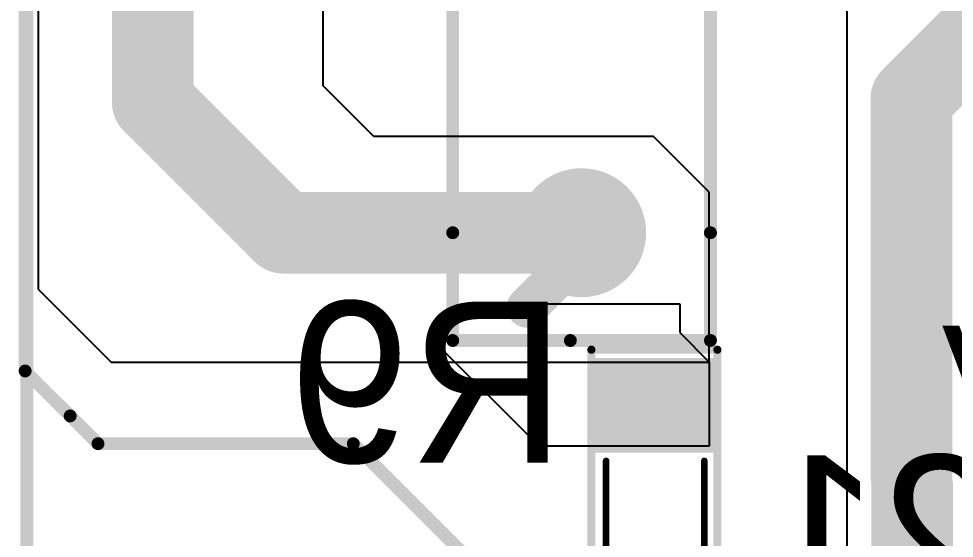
# Model space of a CAD drawing. Header units: millimetres. Extents: x 0.99 to 6.96, y 0.76 to 5.84.
# Drawn here: x 0.996 to 1.568, y 3.491 to 3.808 of the extents above; entities that cross this region are included whole.
import ezdxf

# ---------------------------------------------------------------- set-up
doc = ezdxf.new("R2010")
doc.units = ezdxf.units.MM
doc.header["$MEASUREMENT"] = 0
for name, color, linetype in [('BottomLayer', 5, 'Continuous'), ('BottomOverlay', 54, 'Continuous'), ('BottomPaste', 16, 'Continuous'), ('BottomSolder', 6, 'Continuous'), ('KeepOutLayer', 6, 'Continuous'), ('MultiLayer', 9, 'Continuous'), ('PadHoleLayer', 156, 'Continuous'), ('TopLayer', 1, 'Continuous'), ('TopOverlay', 2, 'Continuous'), ('TopSolder', 216, 'Continuous')]:
    doc.layers.add(name, color=color, linetype=linetype)

# ---------------------------------------------------------------- blocks, each defined once
blk = doc.blocks.new('RES_SMD_1206_B_75')
at = {"layer": 'BottomLayer'}
for points in [[(-0.09, -0.0325), (-0.04, -0.0325), (-0.09, 0.0325), (-0.04, 0.0325)], [(0.04, -0.0325), (0.09, -0.0325), (0.04, 0.0325), (0.09, 0.0325)]]:
    blk.add_solid(points, dxfattribs=at)
at = {"layer": 'BottomOverlay'}
for points, const_width in [([(0.099, 0.038), (-0.099, 0.038)], 0.005), ([(-0.099, -0.039), (-0.099, 0.038)], 0.005), ([(0.099, -0.039), (0.099, 0.038)], 0.005), ([(0.031, 0.03), (-0.031, 0.03)], 0.004), ([(0.031, -0.03), (-0.031, -0.03)], 0.004), ([(0.099, -0.039), (-0.099, -0.039)], 0.005)]:
    blk.add_lwpolyline(points, dxfattribs=dict(at, const_width=const_width))
for points, const_width in [([(-0.10025, 0.038, 1), (-0.09775, 0.038, 1)], 0.0025), ([(-0.10025, 0.038, 1), (-0.09775, 0.038, 1)], 0.0025), ([(0.09775, 0.038, 1), (0.10025, 0.038, 1)], 0.0025), ([(0.09775, 0.038, 1), (0.10025, 0.038, 1)], 0.0025), ([(-0.032, 0.03, 1), (-0.03, 0.03, 1)], 0.002), ([(0.03, 0.03, 1), (0.032, 0.03, 1)], 0.002), ([(-0.032, -0.03, 1), (-0.03, -0.03, 1)], 0.002), ([(0.03, -0.03, 1), (0.032, -0.03, 1)], 0.002), ([(-0.10025, -0.039, 1), (-0.09775, -0.039, 1)], 0.0025), ([(-0.10025, -0.039, 1), (-0.09775, -0.039, 1)], 0.0025), ([(0.09775, -0.039, 1), (0.10025, -0.039, 1)], 0.0025), ([(0.09775, -0.039, 1), (0.10025, -0.039, 1)], 0.0025)]:
    blk.add_lwpolyline(points, format="xyb", close=True, dxfattribs=dict(at, const_width=const_width))
at = {"layer": 'BottomPaste'}
for points in [[(-0.09, -0.0325), (-0.04, -0.0325), (-0.09, 0.0325), (-0.04, 0.0325)], [(0.04, -0.0325), (0.09, -0.0325), (0.04, 0.0325), (0.09, 0.0325)]]:
    blk.add_solid(points, dxfattribs=at)
at = {"layer": 'BottomSolder'}
for points in [[(-0.094, -0.0365), (-0.036, -0.0365), (-0.094, 0.0365), (-0.036, 0.0365)], [(0.036, -0.0365), (0.094, -0.0365), (0.036, 0.0365), (0.094, 0.0365)]]:
    blk.add_solid(points, dxfattribs=at)
blk = doc.blocks.new('FUSE_3_15A_8X4MM_93')
at = {"layer": 'BottomLayer', "const_width": 0.03543}
for points in [[(-0.01772, 0, 1), (0.01772, 0, 1)], [(0.17913, 0, 1), (0.21457, 0, 1)]]:
    blk.add_lwpolyline(points, format="xyb", close=True, dxfattribs=at)
at = {"layer": 'BottomSolder', "const_width": 0.03943}
for points in [[(-0.01972, 0, 1), (0.01972, 0, 1)], [(0.17713, 0, 1), (0.21657, 0, 1)]]:
    blk.add_lwpolyline(points, format="xyb", close=True, dxfattribs=at)
at = {"layer": 'MultiLayer', "const_width": 0.03543}
for points in [[(-0.01772, 0, 1), (0.01772, 0, 1)], [(0.17913, 0, 1), (0.21457, 0, 1)]]:
    blk.add_lwpolyline(points, format="xyb", close=True, dxfattribs=at)
at = {"layer": 'PadHoleLayer', "const_width": 0.01693}
for points in [[(-0.00846, 0, 1), (0.00846, 0, 1)], [(0.18839, 0, 1), (0.20531, 0, 1)]]:
    blk.add_lwpolyline(points, format="xyb", close=True, dxfattribs=at)
at = {"layer": 'TopLayer', "const_width": 0.03543}
for points in [[(-0.01772, 0, 1), (0.01772, 0, 1)], [(0.17913, 0, 1), (0.21457, 0, 1)]]:
    blk.add_lwpolyline(points, format="xyb", close=True, dxfattribs=at)
at = {"layer": 'TopOverlay', "const_width": 0.00787}
for points in [[(-0.06591, 0.07874), (-0.06591, 0.00685)], [(-0.06591, 0.07874), (0, 0.07874)], [(0, 0.07874), (0.26258, 0.07874)], [(0.26258, 0.07874), (0.26258, 0.00667)], [(-0.06591, 0.00685), (-0.06591, -0.07874)], [(0.26258, 0.00667), (0.26258, -0.07874)], [(-0.06591, -0.07874), (0, -0.07874)], [(0, -0.07874), (0.26258, -0.07874)]]:
    blk.add_lwpolyline(points, dxfattribs=at)
at = {"layer": 'TopOverlay', "const_width": 0.00394}
for points in [[(-0.06788, 0.07874, 1), (-0.06394, 0.07874, 1)], [(-0.06788, 0.07874, 1), (-0.06394, 0.07874, 1)], [(-0.00197, 0.07874, 1), (0.00197, 0.07874, 1)], [(-0.00197, 0.07874, 1), (0.00197, 0.07874, 1)], [(0.26061, 0.07874, 1), (0.26454, 0.07874, 1)], [(0.26061, 0.07874, 1), (0.26454, 0.07874, 1)], [(-0.06788, 0.00685, 1), (-0.06394, 0.00685, 1)], [(-0.06788, 0.00685, 1), (-0.06394, 0.00685, 1)], [(0.26061, 0.00667, 1), (0.26454, 0.00667, 1)], [(0.26061, 0.00667, 1), (0.26454, 0.00667, 1)], [(-0.06788, -0.07874, 1), (-0.06394, -0.07874, 1)], [(-0.06788, -0.07874, 1), (-0.06394, -0.07874, 1)], [(-0.00197, -0.07874, 1), (0.00197, -0.07874, 1)], [(-0.00197, -0.07874, 1), (0.00197, -0.07874, 1)], [(0.26061, -0.07874, 1), (0.26454, -0.07874, 1)], [(0.26061, -0.07874, 1), (0.26454, -0.07874, 1)]]:
    blk.add_lwpolyline(points, format="xyb", close=True, dxfattribs=at)
at = {"layer": 'TopSolder', "const_width": 0.03943}
for points in [[(-0.01972, 0, 1), (0.01972, 0, 1)], [(0.17713, 0, 1), (0.21657, 0, 1)]]:
    blk.add_lwpolyline(points, format="xyb", close=True, dxfattribs=at)

msp = doc.modelspace()

# ---------------------------------------------------------------- linework, layer by layer
at = {"layer": 'BottomLayer'}
for p, q in [((1.50198, 4.66701), (1.50198, 3.37501)), ((1.008, 4.14041), (1.008, 3.64299)), ((1.182, 3.76741), (1.182, 4.14241)), ((1.213, 3.73641), (1.182, 3.76741)), ((1.384, 3.73641), (1.213, 3.73641)), ((1.418, 3.70241), (1.384, 3.73641)), ((1.418, 3.59846), (1.418, 3.70241)), ((1.008, 3.64299), (1.05253, 3.59846)), ((1.24998, 3.61101), (1.27298, 3.63401)), ((1.27298, 3.63401), (1.39998, 3.63401)), ((1.39998, 3.63401), (1.39998, 3.61647)), ((1.39998, 3.61647), (1.418, 3.59846)), ((1.31398, 3.54701), (1.24998, 3.61101)), ((1.05253, 3.59846), (1.418, 3.59846)), ((1.418, 3.59846), (1.418, 3.54701)), ((1.35598, 3.54701), (1.31398, 3.54701)), ((1.418, 3.54701), (1.35598, 3.54701))]:
    msp.add_line(p, q, dxfattribs=at)
for points, const_width in [([(1.07798, 3.75743), (1.07798, 4.09941)], 0.05), ([(1.54156, 3.75958), (1.595, 3.81303)], 0.05), ([(1.54156, 3.52901), (1.54156, 3.75958)], 0.05), ([(1.07798, 3.75743), (1.15785, 3.67756)], 0.05), ([(1.15785, 3.67756), (1.34, 3.67756)], 0.05), ([(1.34, 3.66515), (1.34, 3.67756)], 0.025), ([(1.30676, 3.63191), (1.34, 3.66515)], 0.025), ([(1.54198, 3.39171), (1.54198, 3.52226)], 0.05)]:
    msp.add_lwpolyline(points, dxfattribs=dict(at, const_width=const_width))
for points, const_width in [([(1.52906, 3.75958, 1), (1.55406, 3.75958, 1)], 0.025), ([(1.52906, 3.75958, 1), (1.55406, 3.75958, 1)], 0.025), ([(1.06548, 3.75743, 1), (1.09048, 3.75743, 1)], 0.025), ([(1.06548, 3.75743, 1), (1.09048, 3.75743, 1)], 0.025), ([(1.14535, 3.67756, 1), (1.17035, 3.67756, 1)], 0.025), ([(1.14535, 3.67756, 1), (1.17035, 3.67756, 1)], 0.025), ([(1.3275, 3.67756, 1), (1.3525, 3.67756, 1)], 0.025), ([(1.33375, 3.67756, 1), (1.34625, 3.67756, 1)], 0.0125), ([(1.33375, 3.66515, 1), (1.34625, 3.66515, 1)], 0.0125), ([(1.33375, 3.66515, 1), (1.34625, 3.66515, 1)], 0.0125), ([(1.30051, 3.63191, 1), (1.31301, 3.63191, 1)], 0.0125), ([(1.52906, 3.52901, 1), (1.55406, 3.52901, 1)], 0.025), ([(1.52948, 3.52226, 1), (1.55448, 3.52226, 1)], 0.025)]:
    msp.add_lwpolyline(points, format="xyb", close=True, dxfattribs=dict(at, const_width=const_width))
at = {"layer": 'KeepOutLayer', "const_width": 0.00787}
for points in [[(1, 5.00551), (1, 3.59301)], [(1, 3.59301), (1.0275, 3.56551)], [(1.0275, 3.56551), (1.0445, 3.54851)], [(1.0445, 3.54851), (1.2005, 3.54851)], [(1.2005, 3.54851), (1.2825, 3.46651)]]:
    msp.add_lwpolyline(points, dxfattribs=at)
at = {"layer": 'KeepOutLayer', "const_width": 0.00394}
for points in [[(0.99803, 3.59301, 1), (1.00197, 3.59301, 1)], [(0.99803, 3.59301, 1), (1.00197, 3.59301, 1)], [(1.02553, 3.56551, 1), (1.02947, 3.56551, 1)], [(1.02553, 3.56551, 1), (1.02947, 3.56551, 1)], [(1.04253, 3.54851, 1), (1.04647, 3.54851, 1)], [(1.04253, 3.54851, 1), (1.04647, 3.54851, 1)], [(1.19853, 3.54851, 1), (1.20247, 3.54851, 1)], [(1.19853, 3.54851, 1), (1.20247, 3.54851, 1)]]:
    msp.add_lwpolyline(points, format="xyb", close=True, dxfattribs=at)
at = {"layer": 'TopOverlay', "const_width": 0.00787}
msp.add_lwpolyline([(1.00098, 0.9626), (1.00098, 5.6086)], dxfattribs=at)

# ---------------------------------------------------------------- block references
for name, p, rotation in [('FUSE_3_15A_8X4MM_93', (1.34, 3.67756), 90), ('RES_SMD_1206_B_75', (1.38498, 3.50701), 270)]:
    msp.add_blockref(name, p, dxfattribs=dict(rotation=rotation))

# ---------------------------------------------------------------- texts
at = {"layer": 'BottomOverlay', "text_generation_flag": 2}
for s, p in [('R9', (1.32998, 3.53701)), ('R21', (1.69098, 3.44301))]:
    msp.add_text(s, height=0.098425, dxfattribs=at).set_placement(p)
at = {"layer": 'TopOverlay'}
msp.add_text('V2.0 22/09/2022', height=0.0787402, rotation=360, dxfattribs=at).set_placement((1.55998, 3.54201))

doc.saveas('drawing.dxf')
